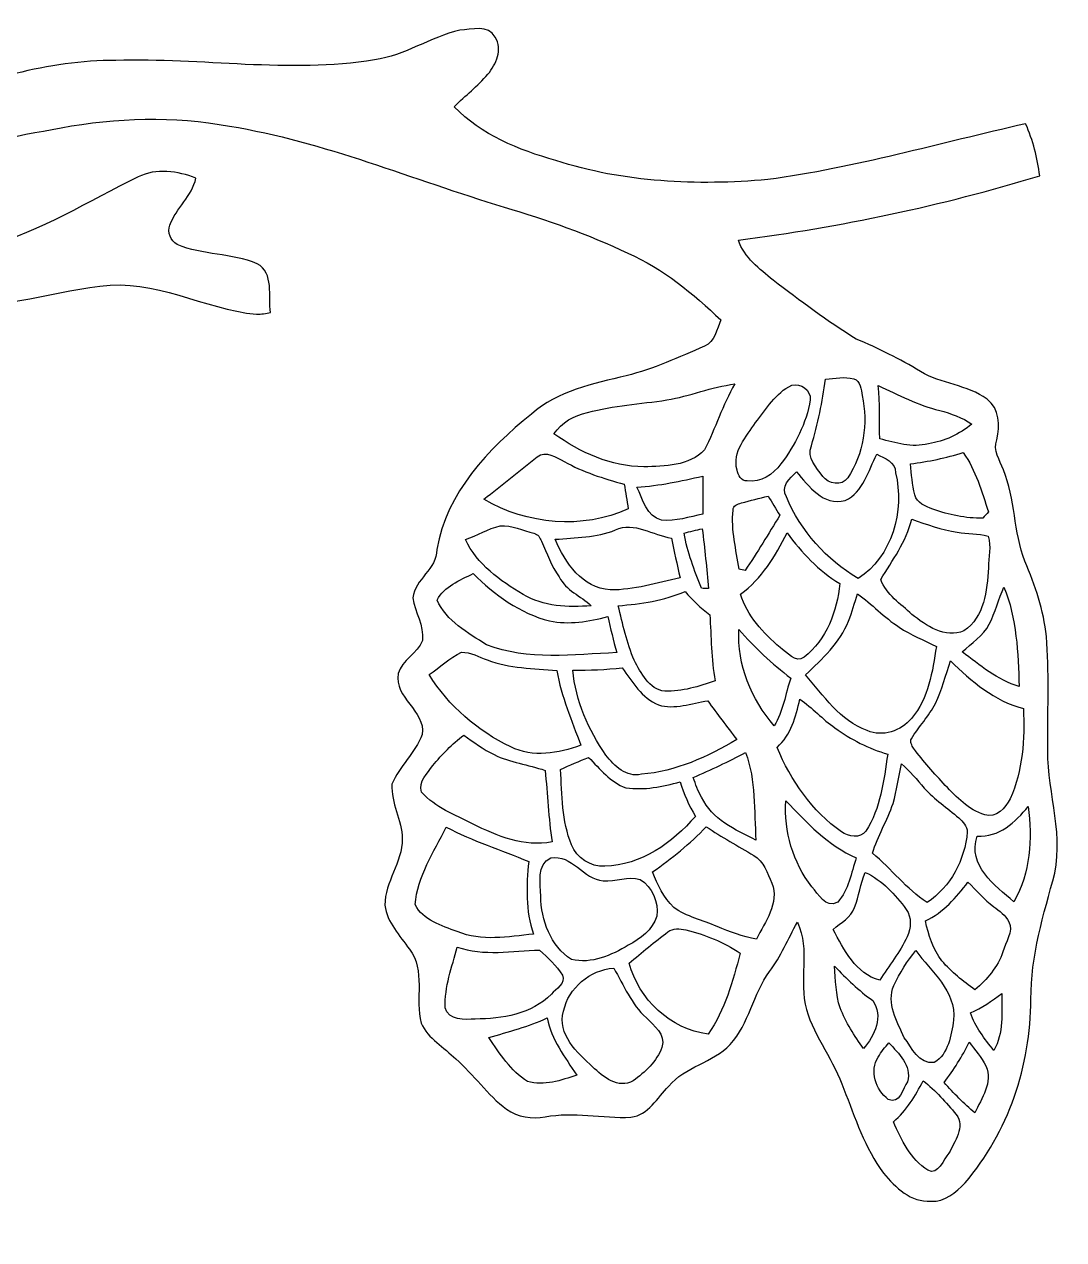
# Model space of a CAD drawing. Header units: centimetres. Extents: x -15.8 to 16.2, y -9.7 to 9.
# Drawn here: x 0.2 to 16.17, y -9.67 to 9.01 of the extents above; entities that cross this region are included whole.
import ezdxf

# ---------------------------------------------------------------- set-up
doc = ezdxf.new("R2010")
doc.units = ezdxf.units.CM
doc.header["$MEASUREMENT"] = 0
doc.layers.add('Layer 1', color=7, linetype='Continuous')

msp = doc.modelspace()

# ---------------------------------------------------------------- linework, layer by layer
at = {"layer": 'Layer 1', "color": 251}
for points, knots in [([(6.89151, 8.9154), (7.06543, 8.92669), (7.33707, 9.00606), (7.43409, 8.80674), (7.43409, 8.80674), (7.55579, 8.61942), (7.44749, 8.39364), (7.32155, 8.23807), (7.32155, 8.23807), (7.16597, 8.05603), (6.97371, 7.90998), (6.80614, 7.73994), (6.80614, 7.73994), (7.21924, 7.30321), (7.79815, 7.07531), (8.36471, 6.91374), (8.36471, 6.91374), (9.41176, 6.57296), (10.53394, 6.52533), (11.62438, 6.61952), (11.62438, 6.61952), (12.96529, 6.8005), (14.26598, 7.18326), (15.58466, 7.47642), (15.58466, 7.47642), (15.69896, 7.22277), (15.76246, 6.95254), (15.80197, 6.67808), (15.80197, 6.67808), (14.28997, 6.21841), (12.7381, 5.89104), (11.17071, 5.68995), (11.17071, 5.68995), (11.2589, 5.42114), (11.49809, 5.24827), (11.70446, 5.07294), (11.70446, 5.07294), (12.12003, 4.75756), (12.53807, 4.44288), (12.98293, 4.16913), (12.98293, 4.16913), (13.32159, 4.02449), (13.65462, 3.86609), (13.96753, 3.67101), (13.96753, 3.67101), (14.28609, 3.47874), (14.69037, 3.46886), (14.99129, 3.24485), (14.99129, 3.24485), (15.18356, 3.10444), (15.19484, 2.83633), (15.14228, 2.62326), (15.14228, 2.62326), (15.07843, 2.45674), (15.1892, 2.30823), (15.24247, 2.15935), (15.24247, 2.15935), (15.42697, 1.71027), (15.39628, 1.20756), (15.57337, 0.75636), (15.57337, 0.75636), (15.72683, 0.38523), (15.86512, 0.00247), (15.90252, -0.4004), (15.90252, -0.4004), (15.94873, -0.94192), (15.92051, -1.4859), (15.92721, -2.02883), (15.92721, -2.02883), (15.89123, -2.70263), (16.16886, -3.36162), (16.03269, -4.03578), (16.03269, -4.03578), (15.86265, -4.67219), (15.66051, -5.31001), (15.66545, -5.97676), (15.66545, -5.97676), (15.66263, -6.99488), (15.31937, -8.02111), (14.65368, -8.79757), (14.65368, -8.79757), (14.51504, -8.94186), (14.34324, -9.09355), (14.1291, -9.08015), (14.1291, -9.08015), (13.82077, -9.09638), (13.58053, -8.8706), (13.40273, -8.64729), (13.40273, -8.64729), (13.11099, -8.26311), (12.96776, -7.79639), (12.78996, -7.35471), (12.78996, -7.35471), (12.64744, -6.92467), (12.34158, -6.56872), (12.21599, -6.13163), (12.21599, -6.13163), (12.09287, -5.69313), (12.27949, -5.21335), (12.07699, -4.79354), (12.07699, -4.79354), (11.93341, -5.04543), (11.82758, -5.31848), (11.64907, -5.5499), (11.64907, -5.5499), (11.3979, -5.89668), (11.33616, -6.34824), (11.04547, -6.67103), (11.04547, -6.67103), (10.77666, -6.95254), (10.35156, -7.00828), (10.10073, -7.31202), (10.10073, -7.31202), (9.9254, -7.48912), (9.78923, -7.75335), (9.51936, -7.78863), (9.51936, -7.78863), (9.07979, -7.80768), (8.63776, -7.70114), (8.20032, -7.78157), (8.20032, -7.78157), (7.99782, -7.81932), (7.77981, -7.78581), (7.60942, -7.66621), (7.60942, -7.66621), (7.31414, -7.44679), (7.10565, -7.13423), (6.83084, -6.89292), (6.83084, -6.89292), (6.64774, -6.71477), (6.40609, -6.58283), (6.29532, -6.34153), (6.29532, -6.34153), (6.20219, -5.97253), (6.36517, -5.5312), (6.11752, -5.20735), (6.11752, -5.20735), (5.97182, -4.99498), (5.7725, -4.8006), (5.73864, -4.53108), (5.73864, -4.53108), (5.73899, -4.16913), (6.01027, -3.87385), (6.00534, -3.5119), (6.00534, -3.5119), (6.00534, -3.22121), (5.82789, -2.96051), (5.8487, -2.67018), (5.8487, -2.67018), (5.96159, -2.39289), (6.20783, -2.18934), (6.31366, -1.90712), (6.31366, -1.90712), (6.36729, -1.53882), (5.87269, -1.34585), (5.94501, -0.9712), (5.94501, -0.9712), (6.00498, -0.76129), (6.23958, -0.66322), (6.31543, -0.46038), (6.31543, -0.46038), (6.34259, -0.23001), (6.20183, -0.02928), (6.16973, 0.19121), (6.16973, 0.19121), (6.20042, 0.48436), (6.53909, 0.63147), (6.53768, 0.93698), (6.53768, 0.93698), (6.68831, 1.8101), (7.32649, 2.47932), (7.99006, 3.0166), (7.99006, 3.0166), (8.39435, 3.37326), (8.94186, 3.48051), (9.44915, 3.60645), (9.44915, 3.60645), (9.86684, 3.7084), (10.25878, 3.88867), (10.65107, 4.06047), (10.65107, 4.06047), (10.81511, 4.12468), (10.83522, 4.32223), (10.90224, 4.46264), (10.90224, 4.46264), (10.47432, 4.86516), (10.01748, 5.25357), (9.47244, 5.48675), (9.47244, 5.48675), (8.86213, 5.78344), (8.21796, 6.0004), (7.56991, 6.19795), (7.56991, 6.19795), (6.16656, 6.61952), (4.80589, 7.20478), (3.35245, 7.44149), (3.35245, 7.44149), (2.49731, 7.59848), (1.61643, 7.57555), (0.76376, 7.41504), (0.76376, 7.41504), (0.05256, 7.28521), (-0.70097, 7.17197), (-1.29716, 6.72994), (-1.29716, 6.72994), (-1.66405, 6.46712), (-1.67605, 5.80214), (-1.27459, 5.57036), (-1.27459, 5.57036), (-0.98601, 5.44654), (-0.65934, 5.50192), (-0.36795, 5.58624), (-0.36795, 5.58624), (0.45191, 5.83036), (1.18463, 6.28509), (1.94698, 6.66115), (1.94698, 6.66115), (2.22885, 6.79873), (2.55376, 6.75005), (2.83739, 6.64351), (2.83739, 6.64351), (2.77671, 6.36411), (2.534, 6.18243), (2.43699, 5.92173), (2.43699, 5.92173), (2.3876, 5.81025), (2.45216, 5.68184), (2.54952, 5.62046), (2.54952, 5.62046), (2.94076, 5.45606), (3.38667, 5.49099), (3.77754, 5.32765), (3.77754, 5.32765), (4.0453, 5.18336), (3.93982, 4.82247), (3.98427, 4.57764), (3.98427, 4.57764), (3.91301, 4.56459), (3.84104, 4.54801), (3.76837, 4.55048), (3.76837, 4.55048), (2.95099, 4.6288), (2.20133, 5.10364), (1.35961, 4.98299), (1.35961, 4.98299), (0.53481, 4.88421), (-0.26952, 4.59105), (-1.11196, 4.67854), (-1.11196, 4.67854), (-2.53612, 4.80095), (-3.95217, 5.00309), (-5.37845, 5.10575), (-5.37845, 5.10575), (-6.32883, 5.17948), (-7.26228, 5.47617), (-8.2229, 5.36187), (-8.2229, 5.36187), (-8.43809, 5.32765), (-8.65964, 5.16184), (-8.65611, 4.92619), (-8.65611, 4.92619), (-8.58555, 4.57729), (-8.26805, 4.36633), (-8.00171, 4.16878), (-8.00171, 4.16878), (-7.6327, 3.91231), (-7.28451, 3.56341), (-7.18009, 3.1115), (-7.18009, 3.1115), (-6.49817, 2.88749), (-5.82013, 2.60844), (-5.25745, 2.1523), (-5.25745, 2.1523), (-4.93571, 1.88701), (-4.62351, 1.60196), (-4.38785, 1.25518), (-4.38785, 1.25518), (-3.77508, 0.42651), (-3.56623, -0.6283), (-3.55247, -1.64042), (-3.55247, -1.64042), (-3.56941, -2.8575), (-3.8414, -4.06541), (-4.29966, -5.19077), (-4.29966, -5.19077), (-4.61328, -6.02968), (-5.03802, -6.82272), (-5.50863, -7.58296), (-5.50863, -7.58296), (-6.03462, -8.35872), (-6.67597, -9.13518), (-7.59001, -9.45303), (-7.59001, -9.45303), (-8.14246, -9.67034), (-8.80039, -9.56204), (-9.26077, -9.19057), (-9.26077, -9.19057), (-9.55781, -8.98207), (-9.77653, -8.68362), (-9.96421, -8.37777), (-9.96421, -8.37777), (-10.58474, -7.37094), (-11.14249, -6.3246), (-11.63249, -5.24827), (-11.63249, -5.24827), (-12.17648, -3.93347), (-12.66049, -2.56434), (-12.73387, -1.13065), (-12.73387, -1.13065), (-12.79948, -0.36195), (-12.69471, 0.43709), (-12.35075, 1.13348), (-12.35075, 1.13348), (-12.00573, 1.73214), (-11.49385, 2.23308), (-10.88037, 2.55341), (-10.88037, 2.55341), (-10.28629, 2.89525), (-9.61214, 3.04412), (-8.95456, 3.20534), (-8.95456, 3.20534), (-8.91469, 3.2639), (-8.83532, 3.38067), (-8.79581, 3.43923), (-8.79581, 3.43923), (-9.47314, 3.92889), (-10.11731, 4.50991), (-10.92764, 4.77132), (-10.92764, 4.77132), (-11.29418, 4.91349), (-11.69353, 4.93042), (-12.08158, 4.91913), (-12.08158, 4.91913), (-12.61322, 4.86728), (-13.10181, 4.61504), (-13.55443, 4.34728), (-13.55443, 4.34728), (-14.00104, 4.06047), (-14.45331, 3.78143), (-14.92215, 3.53236), (-14.92215, 3.53236), (-15.1324, 3.4417), (-15.34689, 3.34116), (-15.5769, 3.31505), (-15.5769, 3.31505), (-15.74306, 3.31258), (-15.76917, 3.52919), (-15.74906, 3.6509), (-15.74906, 3.6509), (-15.69685, 4.09399), (-15.52469, 4.51767), (-15.30985, 4.90573), (-15.30985, 4.90573), (-14.87629, 5.36646), (-14.26951, 5.59788), (-13.69519, 5.82895), (-13.69519, 5.82895), (-13.00339, 6.07624), (-12.29854, 6.29708), (-11.57393, 6.42338), (-11.57393, 6.42338), (-9.9635, 6.71654), (-8.32026, 6.86153), (-6.68373, 6.76381), (-6.68373, 6.76381), (-5.94924, 6.71442), (-5.21229, 6.6996), (-4.4771, 6.7377), (-4.4771, 6.7377), (-3.38561, 6.80473), (-2.38972, 7.30109), (-1.39665, 7.71525), (-1.39665, 7.71525), (-0.45685, 8.15022), (0.56127, 8.45538), (1.60479, 8.45009), (1.60479, 8.45009), (2.92947, 8.49348), (4.26297, 8.24583), (5.58094, 8.45891), (5.58094, 8.45891), (6.04485, 8.52734), (6.43996, 8.80851), (6.89151, 8.9154), (6.89151, 8.9154), (6.89151, 8.9154), (6.89151, 8.9154), (6.89151, 8.9154)], [0, 0, 0, 0, 0.01020408, 0.01020408, 0.01020408, 0.01020408, 0.02040816, 0.02040816, 0.02040816, 0.02040816, 0.03061224, 0.03061224, 0.03061224, 0.03061224, 0.04081633, 0.04081633, 0.04081633, 0.04081633, 0.05102041, 0.05102041, 0.05102041, 0.05102041, 0.06122449, 0.06122449, 0.06122449, 0.06122449, 0.07142857, 0.07142857, 0.07142857, 0.07142857, 0.08163265, 0.08163265, 0.08163265, 0.08163265, 0.09183673, 0.09183673, 0.09183673, 0.09183673, 0.10204082, 0.10204082, 0.10204082, 0.10204082, 0.1122449, 0.1122449, 0.1122449, 0.1122449, 0.12244898, 0.12244898, 0.12244898, 0.12244898, 0.13265306, 0.13265306, 0.13265306, 0.13265306, 0.14285714, 0.14285714, 0.14285714, 0.14285714, 0.15306122, 0.15306122, 0.15306122, 0.15306122, 0.16326531, 0.16326531, 0.16326531, 0.16326531, 0.17346939, 0.17346939, 0.17346939, 0.17346939, 0.18367347, 0.18367347, 0.18367347, 0.18367347, 0.19387755, 0.19387755, 0.19387755, 0.19387755, 0.20408163, 0.20408163, 0.20408163, 0.20408163, 0.21428571, 0.21428571, 0.21428571, 0.21428571, 0.2244898, 0.2244898, 0.2244898, 0.2244898, 0.23469388, 0.23469388, 0.23469388, 0.23469388, 0.24489796, 0.24489796, 0.24489796, 0.24489796, 0.25510204, 0.25510204, 0.25510204, 0.25510204, 0.26530612, 0.26530612, 0.26530612, 0.26530612, 0.2755102, 0.2755102, 0.2755102, 0.2755102, 0.28571429, 0.28571429, 0.28571429, 0.28571429, 0.29591837, 0.29591837, 0.29591837, 0.29591837, 0.30612245, 0.30612245, 0.30612245, 0.30612245, 0.31632653, 0.31632653, 0.31632653, 0.31632653, 0.32653061, 0.32653061, 0.32653061, 0.32653061, 0.33673469, 0.33673469, 0.33673469, 0.33673469, 0.34693878, 0.34693878, 0.34693878, 0.34693878, 0.35714286, 0.35714286, 0.35714286, 0.35714286, 0.36734694, 0.36734694, 0.36734694, 0.36734694, 0.37755102, 0.37755102, 0.37755102, 0.37755102, 0.3877551, 0.3877551, 0.3877551, 0.3877551, 0.39795918, 0.39795918, 0.39795918, 0.39795918, 0.40816327, 0.40816327, 0.40816327, 0.40816327, 0.41836735, 0.41836735, 0.41836735, 0.41836735, 0.42857143, 0.42857143, 0.42857143, 0.42857143, 0.43877551, 0.43877551, 0.43877551, 0.43877551, 0.44897959, 0.44897959, 0.44897959, 0.44897959, 0.45918367, 0.45918367, 0.45918367, 0.45918367, 0.46938776, 0.46938776, 0.46938776, 0.46938776, 0.47959184, 0.47959184, 0.47959184, 0.47959184, 0.48979592, 0.48979592, 0.48979592, 0.48979592, 0.5, 0.5, 0.5, 0.5, 0.51020408, 0.51020408, 0.51020408, 0.51020408, 0.52040816, 0.52040816, 0.52040816, 0.52040816, 0.53061224, 0.53061224, 0.53061224, 0.53061224, 0.54081633, 0.54081633, 0.54081633, 0.54081633, 0.55102041, 0.55102041, 0.55102041, 0.55102041, 0.56122449, 0.56122449, 0.56122449, 0.56122449, 0.57142857, 0.57142857, 0.57142857, 0.57142857, 0.58163265, 0.58163265, 0.58163265, 0.58163265, 0.59183673, 0.59183673, 0.59183673, 0.59183673, 0.60204082, 0.60204082, 0.60204082, 0.60204082, 0.6122449, 0.6122449, 0.6122449, 0.6122449, 0.62244898, 0.62244898, 0.62244898, 0.62244898, 0.63265306, 0.63265306, 0.63265306, 0.63265306, 0.64285714, 0.64285714, 0.64285714, 0.64285714, 0.65306122, 0.65306122, 0.65306122, 0.65306122, 0.66326531, 0.66326531, 0.66326531, 0.66326531, 0.67346939, 0.67346939, 0.67346939, 0.67346939, 0.68367347, 0.68367347, 0.68367347, 0.68367347, 0.69387755, 0.69387755, 0.69387755, 0.69387755, 0.70408163, 0.70408163, 0.70408163, 0.70408163, 0.71428571, 0.71428571, 0.71428571, 0.71428571, 0.7244898, 0.7244898, 0.7244898, 0.7244898, 0.73469388, 0.73469388, 0.73469388, 0.73469388, 0.74489796, 0.74489796, 0.74489796, 0.74489796, 0.75510204, 0.75510204, 0.75510204, 0.75510204, 0.76530612, 0.76530612, 0.76530612, 0.76530612, 0.7755102, 0.7755102, 0.7755102, 0.7755102, 0.78571429, 0.78571429, 0.78571429, 0.78571429, 0.79591837, 0.79591837, 0.79591837, 0.79591837, 0.80612245, 0.80612245, 0.80612245, 0.80612245, 0.81632653, 0.81632653, 0.81632653, 0.81632653, 0.82653061, 0.82653061, 0.82653061, 0.82653061, 0.83673469, 0.83673469, 0.83673469, 0.83673469, 0.84693878, 0.84693878, 0.84693878, 0.84693878, 0.85714286, 0.85714286, 0.85714286, 0.85714286, 0.86734694, 0.86734694, 0.86734694, 0.86734694, 0.87755102, 0.87755102, 0.87755102, 0.87755102, 0.8877551, 0.8877551, 0.8877551, 0.8877551, 0.89795918, 0.89795918, 0.89795918, 0.89795918, 0.90816327, 0.90816327, 0.90816327, 0.90816327, 0.91836735, 0.91836735, 0.91836735, 0.91836735, 0.92857143, 0.92857143, 0.92857143, 0.92857143, 0.93877551, 0.93877551, 0.93877551, 0.93877551, 0.94897959, 0.94897959, 0.94897959, 0.94897959, 0.95918367, 0.95918367, 0.95918367, 0.95918367, 0.96938776, 0.96938776, 0.96938776, 0.96938776, 0.97959184, 0.97959184, 0.97959184, 0.97959184, 1, 1, 1, 1]), ([(12.50985, 3.55177), (12.46046, 3.2064), (12.3952, 2.86385), (12.29254, 2.53048), (12.29254, 2.53048), (12.21211, 2.3428), (12.37121, 2.19957), (12.46646, 2.05952), (12.46646, 2.05952), (12.55077, 1.94169), (12.76385, 1.90218), (12.85134, 2.03588), (12.85134, 2.03588), (13.09723, 2.40277), (13.16249, 2.87196), (13.075, 3.30094), (13.075, 3.30094), (13.05242, 3.38631), (13.05384, 3.5306), (12.94271, 3.55882), (12.94271, 3.55882), (12.8016, 3.59904), (12.65308, 3.55988), (12.50985, 3.55177), (12.50985, 3.55177), (12.50985, 3.55177), (12.50985, 3.55177), (12.50985, 3.55177)], [0, 0, 0, 0, 0.125, 0.125, 0.125, 0.125, 0.25, 0.25, 0.25, 0.25, 0.375, 0.375, 0.375, 0.375, 0.5, 0.5, 0.5, 0.5, 0.625, 0.625, 0.625, 0.625, 0.75, 0.75, 0.75, 0.75, 1, 1, 1, 1]), ([(10.07039, 3.23356), (9.66505, 3.16971), (9.25124, 3.15383), (8.85472, 3.03953), (8.85472, 3.03953), (8.64905, 2.99896), (8.45538, 2.88749), (8.33649, 2.71251), (8.33649, 2.71251), (8.74289, 2.42888), (9.2135, 2.20557), (9.71903, 2.20768), (9.71903, 2.20768), (10.03723, 2.21121), (10.41576, 2.21862), (10.65177, 2.46698), (10.65177, 2.46698), (10.81969, 2.79753), (10.92906, 3.15595), (11.11426, 3.47945), (11.11426, 3.47945), (10.75796, 3.43429), (10.42423, 3.29106), (10.07039, 3.23356), (10.07039, 3.23356), (10.07039, 3.23356), (10.07039, 3.23356), (10.07039, 3.23356)], [0, 0, 0, 0, 0.125, 0.125, 0.125, 0.125, 0.25, 0.25, 0.25, 0.25, 0.375, 0.375, 0.375, 0.375, 0.5, 0.5, 0.5, 0.5, 0.625, 0.625, 0.625, 0.625, 0.75, 0.75, 0.75, 0.75, 1, 1, 1, 1]), ([(11.99021, 3.45969), (11.74186, 3.34504), (11.60039, 3.08998), (11.43494, 2.88643), (11.43494, 2.88643), (11.29347, 2.67159), (11.07546, 2.43875), (11.14989, 2.15653), (11.14989, 2.15653), (11.16577, 2.08104), (11.21481, 1.98191), (11.30653, 1.99108), (11.30653, 1.99108), (11.51608, 1.95474), (11.7034, 2.09444), (11.82476, 2.25002), (11.82476, 2.25002), (12.04136, 2.54106), (12.21811, 2.87373), (12.27384, 3.23638), (12.27384, 3.23638), (12.28972, 3.38561), (12.12532, 3.49603), (11.99021, 3.45969), (11.99021, 3.45969), (11.99021, 3.45969), (11.99021, 3.45969), (11.99021, 3.45969)], [0, 0, 0, 0, 0.125, 0.125, 0.125, 0.125, 0.25, 0.25, 0.25, 0.25, 0.375, 0.375, 0.375, 0.375, 0.5, 0.5, 0.5, 0.5, 0.625, 0.625, 0.625, 0.625, 0.75, 0.75, 0.75, 0.75, 1, 1, 1, 1]), ([(13.32054, 3.45369), (13.35017, 3.181), (13.33182, 2.90724), (13.34206, 2.63384), (13.34206, 2.63384), (13.58688, 2.58233), (13.83841, 2.48955), (14.08959, 2.56187), (14.08959, 2.56187), (14.33795, 2.59468), (14.56514, 2.70792), (14.75846, 2.86314), (14.75846, 2.86314), (14.60994, 2.96651), (14.43426, 3.02119), (14.26351, 3.07375), (14.26351, 3.07375), (13.93084, 3.14995), (13.62922, 3.3147), (13.32054, 3.45369), (13.32054, 3.45369), (13.32054, 3.45369), (13.32054, 3.45369), (13.32054, 3.45369)], [0, 0, 0, 0, 0.14285714, 0.14285714, 0.14285714, 0.14285714, 0.28571429, 0.28571429, 0.28571429, 0.28571429, 0.42857143, 0.42857143, 0.42857143, 0.42857143, 0.57142857, 0.57142857, 0.57142857, 0.57142857, 0.71428571, 0.71428571, 0.71428571, 0.71428571, 1, 1, 1, 1]), ([(8.07861, 2.36185), (7.81085, 2.13748), (7.53463, 1.92299), (7.25946, 1.70744), (7.25946, 1.70744), (7.92409, 1.31833), (8.77288, 1.2386), (9.47984, 1.56175), (9.47984, 1.56175), (9.46009, 1.68734), (9.43716, 1.81363), (9.4174, 1.93851), (9.4174, 1.93851), (9.10061, 2.02812), (8.78205, 2.12337), (8.49559, 2.28918), (8.49559, 2.28918), (8.37106, 2.34703), (8.21267, 2.46627), (8.07861, 2.36185), (8.07861, 2.36185), (8.07861, 2.36185), (8.07861, 2.36185), (8.07861, 2.36185)], [0, 0, 0, 0, 0.14285714, 0.14285714, 0.14285714, 0.14285714, 0.28571429, 0.28571429, 0.28571429, 0.28571429, 0.42857143, 0.42857143, 0.42857143, 0.42857143, 0.57142857, 0.57142857, 0.57142857, 0.57142857, 0.71428571, 0.71428571, 0.71428571, 0.71428571, 1, 1, 1, 1]), ([(13.2969, 2.39995), (13.16778, 2.14701), (13.09194, 1.81398), (12.81148, 1.68804), (12.81148, 1.68804), (12.47211, 1.60267), (12.25127, 1.90817), (12.06218, 2.12937), (12.06218, 2.12937), (11.96411, 2.02565), (11.81206, 1.90853), (11.90907, 1.74272), (11.90907, 1.74272), (12.12744, 1.21885), (12.52573, 0.78176), (13.01009, 0.48966), (13.01009, 0.48966), (13.53432, 0.81986), (13.72447, 1.53705), (13.58653, 2.11526), (13.58653, 2.11526), (13.58477, 2.28635), (13.41684, 2.33468), (13.2969, 2.39995), (13.2969, 2.39995), (13.2969, 2.39995), (13.2969, 2.39995), (13.2969, 2.39995)], [0, 0, 0, 0, 0.125, 0.125, 0.125, 0.125, 0.25, 0.25, 0.25, 0.25, 0.375, 0.375, 0.375, 0.375, 0.5, 0.5, 0.5, 0.5, 0.625, 0.625, 0.625, 0.625, 0.75, 0.75, 0.75, 0.75, 1, 1, 1, 1]), ([(13.81372, 2.25002), (13.82748, 2.09127), (13.84371, 1.93216), (13.88039, 1.77624), (13.88039, 1.77624), (13.90897, 1.64641), (14.04761, 1.59738), (14.15874, 1.55751), (14.15874, 1.55751), (14.40497, 1.46403), (14.66391, 1.41429), (14.9285, 1.41711), (14.9285, 1.41711), (14.95566, 1.44921), (14.98353, 1.48131), (15.01175, 1.51271), (15.01175, 1.51271), (14.91262, 1.82704), (14.81772, 2.15053), (14.62617, 2.42394), (14.62617, 2.42394), (14.36088, 2.34209), (14.08818, 2.28882), (13.81372, 2.25002), (13.81372, 2.25002), (13.81372, 2.25002), (13.81372, 2.25002), (13.81372, 2.25002)], [0, 0, 0, 0, 0.125, 0.125, 0.125, 0.125, 0.25, 0.25, 0.25, 0.25, 0.375, 0.375, 0.375, 0.375, 0.5, 0.5, 0.5, 0.5, 0.625, 0.625, 0.625, 0.625, 0.75, 0.75, 0.75, 0.75, 1, 1, 1, 1]), ([(9.61284, 1.89371), (9.70174, 1.70921), (9.75924, 1.43827), (9.99031, 1.38536), (9.99031, 1.38536), (10.20727, 1.36419), (10.41612, 1.43722), (10.62602, 1.48096), (10.62602, 1.48096), (10.62637, 1.67534), (10.62531, 1.86972), (10.62214, 2.0634), (10.62214, 2.0634), (10.28982, 1.98543), (9.95468, 1.91594), (9.61284, 1.89371), (9.61284, 1.89371), (9.61284, 1.89371), (9.61284, 1.89371), (9.61284, 1.89371)], [0, 0, 0, 0, 0.16666667, 0.16666667, 0.16666667, 0.16666667, 0.33333333, 0.33333333, 0.33333333, 0.33333333, 0.5, 0.5, 0.5, 0.5, 0.66666667, 0.66666667, 0.66666667, 0.66666667, 1, 1, 1, 1]), ([(11.21692, 1.65029), (11.16189, 1.6323), (11.08322, 1.61325), (11.08851, 1.53987), (11.08851, 1.53987), (11.05888, 1.23543), (11.13472, 0.93451), (11.18306, 0.63571), (11.18306, 0.63571), (11.20563, 0.62971), (11.25044, 0.61736), (11.27301, 0.61136), (11.27301, 0.61136), (11.45999, 0.88935), (11.6332, 1.17616), (11.80712, 1.46262), (11.80712, 1.46262), (11.74715, 1.56104), (11.68717, 1.65911), (11.6272, 1.75719), (11.6272, 1.75719), (11.48997, 1.72297), (11.35239, 1.68875), (11.21692, 1.65029), (11.21692, 1.65029), (11.21692, 1.65029), (11.21692, 1.65029), (11.21692, 1.65029)], [0, 0, 0, 0, 0.125, 0.125, 0.125, 0.125, 0.25, 0.25, 0.25, 0.25, 0.375, 0.375, 0.375, 0.375, 0.5, 0.5, 0.5, 0.5, 0.625, 0.625, 0.625, 0.625, 0.75, 0.75, 0.75, 0.75, 1, 1, 1, 1]), ([(7.51064, 1.29999), (7.32508, 1.25236), (7.15821, 1.15253), (6.9783, 1.08832), (6.9783, 1.08832), (7.15222, 0.70767), (7.51487, 0.45332), (7.86271, 0.24412), (7.86271, 0.24412), (8.17633, 0.0568), (8.55345, 0.0441), (8.90905, 0.07056), (8.90905, 0.07056), (8.7503, 0.22578), (8.52135, 0.3048), (8.41798, 0.51435), (8.41798, 0.51435), (8.29239, 0.67839), (8.23454, 0.87806), (8.14776, 1.06257), (8.14776, 1.06257), (8.12236, 1.11372), (8.09202, 1.17299), (8.03028, 1.18428), (8.03028, 1.18428), (7.85954, 1.2259), (7.6902, 1.31586), (7.51064, 1.29999), (7.51064, 1.29999), (7.51064, 1.29999), (7.51064, 1.29999), (7.51064, 1.29999)], [0, 0, 0, 0, 0.11111111, 0.11111111, 0.11111111, 0.11111111, 0.22222222, 0.22222222, 0.22222222, 0.22222222, 0.33333333, 0.33333333, 0.33333333, 0.33333333, 0.44444444, 0.44444444, 0.44444444, 0.44444444, 0.55555556, 0.55555556, 0.55555556, 0.55555556, 0.66666667, 0.66666667, 0.66666667, 0.66666667, 0.77777778, 0.77777778, 0.77777778, 0.77777778, 1, 1, 1, 1]), ([(9.28158, 1.23613), (8.98984, 1.11407), (8.66669, 1.12113), (8.35801, 1.09185), (8.35801, 1.09185), (8.50618, 0.73272), (8.77676, 0.34325), (9.20044, 0.31397), (9.20044, 0.31397), (9.56698, 0.31186), (9.92046, 0.42369), (10.27536, 0.49989), (10.27536, 0.49989), (10.2295, 0.70344), (10.18222, 0.90629), (10.14271, 1.11125), (10.14271, 1.11125), (9.85732, 1.15076), (9.57051, 1.37195), (9.28158, 1.23613), (9.28158, 1.23613), (9.28158, 1.23613), (9.28158, 1.23613), (9.28158, 1.23613)], [0, 0, 0, 0, 0.14285714, 0.14285714, 0.14285714, 0.14285714, 0.28571429, 0.28571429, 0.28571429, 0.28571429, 0.42857143, 0.42857143, 0.42857143, 0.42857143, 0.57142857, 0.57142857, 0.57142857, 0.57142857, 0.71428571, 0.71428571, 0.71428571, 0.71428571, 1, 1, 1, 1]), ([(13.83347, 1.39982), (13.75128, 1.05198), (13.53644, 0.77082), (13.35722, 0.47272), (13.35722, 0.47272), (13.44436, 0.24412), (13.66591, 0.09878), (13.83771, -0.06174), (13.83771, -0.06174), (14.05184, -0.23283), (14.34924, -0.43956), (14.6364, -0.31468), (14.6364, -0.31468), (14.95213, -0.10054), (14.98953, 0.30692), (15.01493, 0.65264), (15.01493, 0.65264), (15.01034, 0.81351), (15.06291, 0.98249), (15.00752, 1.13912), (15.00752, 1.13912), (14.85441, 1.18569), (14.68931, 1.17263), (14.53339, 1.20368), (14.53339, 1.20368), (14.29067, 1.23261), (14.06384, 1.32468), (13.83347, 1.39982), (13.83347, 1.39982), (13.83347, 1.39982), (13.83347, 1.39982), (13.83347, 1.39982)], [0, 0, 0, 0, 0.11111111, 0.11111111, 0.11111111, 0.11111111, 0.22222222, 0.22222222, 0.22222222, 0.22222222, 0.33333333, 0.33333333, 0.33333333, 0.33333333, 0.44444444, 0.44444444, 0.44444444, 0.44444444, 0.55555556, 0.55555556, 0.55555556, 0.55555556, 0.66666667, 0.66666667, 0.66666667, 0.66666667, 0.77777778, 0.77777778, 0.77777778, 0.77777778, 1, 1, 1, 1]), ([(10.33745, 1.18639), (10.38437, 0.89218), (10.49655, 0.61524), (10.6045, 0.33937), (10.6045, 0.33937), (10.63131, 0.33796), (10.68529, 0.33584), (10.7121, 0.33443), (10.7121, 0.33443), (10.68634, 0.6417), (10.65248, 0.94756), (10.61579, 1.25342), (10.61579, 1.25342), (10.52195, 1.23472), (10.42952, 1.21144), (10.33745, 1.18639), (10.33745, 1.18639), (10.33745, 1.18639), (10.33745, 1.18639), (10.33745, 1.18639)], [0, 0, 0, 0, 0.16666667, 0.16666667, 0.16666667, 0.16666667, 0.33333333, 0.33333333, 0.33333333, 0.33333333, 0.5, 0.5, 0.5, 0.5, 0.66666667, 0.66666667, 0.66666667, 0.66666667, 1, 1, 1, 1]), ([(11.20493, 0.25047), (11.29982, -0.08608), (11.557, -0.34466), (11.81029, -0.57185), (11.81029, -0.57185), (11.91613, -0.63359), (12.04666, -0.82621), (12.18389, -0.72037), (12.18389, -0.72037), (12.51797, -0.44521), (12.69506, -0.01235), (12.72716, 0.4131), (12.72716, 0.4131), (12.40296, 0.60748), (12.14579, 0.89288), (11.91789, 1.19027), (11.91789, 1.19027), (11.74362, 0.83503), (11.5316, 0.48542), (11.20493, 0.25047), (11.20493, 0.25047), (11.20493, 0.25047), (11.20493, 0.25047), (11.20493, 0.25047)], [0, 0, 0, 0, 0.14285714, 0.14285714, 0.14285714, 0.14285714, 0.28571429, 0.28571429, 0.28571429, 0.28571429, 0.42857143, 0.42857143, 0.42857143, 0.42857143, 0.57142857, 0.57142857, 0.57142857, 0.57142857, 0.71428571, 0.71428571, 0.71428571, 0.71428571, 1, 1, 1, 1]), ([(6.54262, 0.15699), (6.68196, -0.16193), (7.01851, -0.34854), (7.30003, -0.5274), (7.30003, -0.5274), (7.93644, -0.77788), (8.63529, -0.67592), (9.30169, -0.64911), (9.30169, -0.64911), (9.2516, -0.46496), (9.20432, -0.27975), (9.16376, -0.09313), (9.16376, -0.09313), (8.87483, -0.17568), (8.56862, -0.22084), (8.27052, -0.16263), (8.27052, -0.16263), (7.81473, -0.04833), (7.42386, 0.23777), (7.09577, 0.5655), (7.09577, 0.5655), (6.89539, 0.46355), (6.64492, 0.36936), (6.54262, 0.15699), (6.54262, 0.15699), (6.54262, 0.15699), (6.54262, 0.15699), (6.54262, 0.15699)], [0, 0, 0, 0, 0.125, 0.125, 0.125, 0.125, 0.25, 0.25, 0.25, 0.25, 0.375, 0.375, 0.375, 0.375, 0.5, 0.5, 0.5, 0.5, 0.625, 0.625, 0.625, 0.625, 0.75, 0.75, 0.75, 0.75, 1, 1, 1, 1]), ([(9.32356, 0.07197), (9.39412, -0.21096), (9.45444, -0.49812), (9.57121, -0.76694), (9.57121, -0.76694), (9.67493, -0.96167), (9.79664, -1.21003), (10.04111, -1.24389), (10.04111, -1.24389), (10.30746, -1.24919), (10.56569, -1.1684), (10.81511, -1.08197), (10.81511, -1.08197), (10.74632, -0.74824), (10.75866, -0.40499), (10.73009, -0.06738), (10.73009, -0.06738), (10.59215, 0.03881), (10.46304, 0.15416), (10.35473, 0.29034), (10.35473, 0.29034), (10.02841, 0.1524), (9.67458, 0.09772), (9.32356, 0.07197), (9.32356, 0.07197), (9.32356, 0.07197), (9.32356, 0.07197), (9.32356, 0.07197)], [0, 0, 0, 0, 0.125, 0.125, 0.125, 0.125, 0.25, 0.25, 0.25, 0.25, 0.375, 0.375, 0.375, 0.375, 0.5, 0.5, 0.5, 0.5, 0.625, 0.625, 0.625, 0.625, 0.75, 0.75, 0.75, 0.75, 1, 1, 1, 1]), ([(12.99916, 0.25647), (12.95647, 0.11606), (12.91907, -0.02716), (12.86334, -0.16334), (12.86334, -0.16334), (12.72822, -0.49777), (12.46117, -0.74895), (12.20223, -0.98884), (12.20223, -0.98884), (12.47775, -1.31092), (12.73387, -1.69369), (13.14944, -1.8475), (13.14944, -1.8475), (13.38686, -1.9498), (13.67084, -1.8542), (13.83101, -1.65911), (13.83101, -1.65911), (14.09347, -1.35326), (14.1538, -0.93768), (14.21236, -0.55245), (14.21236, -0.55245), (14.02009, -0.45826), (13.81936, -0.37924), (13.64227, -0.25788), (13.64227, -0.25788), (13.40908, -0.11007), (13.22352, 0.09772), (12.99916, 0.25647), (12.99916, 0.25647), (12.99916, 0.25647), (12.99916, 0.25647), (12.99916, 0.25647)], [0, 0, 0, 0, 0.11111111, 0.11111111, 0.11111111, 0.11111111, 0.22222222, 0.22222222, 0.22222222, 0.22222222, 0.33333333, 0.33333333, 0.33333333, 0.33333333, 0.44444444, 0.44444444, 0.44444444, 0.44444444, 0.55555556, 0.55555556, 0.55555556, 0.55555556, 0.66666667, 0.66666667, 0.66666667, 0.66666667, 0.77777778, 0.77777778, 0.77777778, 0.77777778, 1, 1, 1, 1]), ([(15.02551, -0.21273), (14.93026, -0.39229), (14.75317, -0.50341), (14.60747, -0.63782), (14.60747, -0.63782), (14.88052, -0.84138), (15.15181, -1.07033), (15.48412, -1.17016), (15.48412, -1.17016), (15.46825, -0.65617), (15.44849, -0.12347), (15.25164, 0.35913), (15.25164, 0.35913), (15.1698, 0.1711), (15.11441, -0.02787), (15.02551, -0.21273), (15.02551, -0.21273), (15.02551, -0.21273), (15.02551, -0.21273), (15.02551, -0.21273)], [0, 0, 0, 0, 0.16666667, 0.16666667, 0.16666667, 0.16666667, 0.33333333, 0.33333333, 0.33333333, 0.33333333, 0.5, 0.5, 0.5, 0.5, 0.66666667, 0.66666667, 0.66666667, 0.66666667, 1, 1, 1, 1]), ([(11.18023, -0.2921), (11.14672, -0.83749), (11.37073, -1.36666), (11.72139, -1.77588), (11.72139, -1.77588), (11.86039, -1.55222), (11.89108, -1.28658), (11.9761, -1.0414), (11.9761, -1.0414), (11.68647, -0.81739), (11.4173, -0.57115), (11.18023, -0.2921), (11.18023, -0.2921), (11.18023, -0.2921), (11.18023, -0.2921), (11.18023, -0.2921)], [0, 0, 0, 0, 0.2, 0.2, 0.2, 0.2, 0.4, 0.4, 0.4, 0.4, 0.6, 0.6, 0.6, 0.6, 1, 1, 1, 1]), ([(6.91621, -0.64417), (6.73135, -0.72637), (6.5846, -0.87313), (6.41985, -0.98707), (6.41985, -0.98707), (6.71759, -1.46861), (7.16421, -1.85385), (7.67397, -2.09762), (7.67397, -2.09762), (8.01299, -2.26554), (8.4074, -2.19851), (8.74889, -2.07186), (8.74889, -2.07186), (8.61236, -1.69404), (8.45291, -1.32327), (8.38129, -0.92569), (8.38129, -0.92569), (8.02287, -0.889), (7.65351, -0.89253), (7.31308, -0.762), (7.31308, -0.762), (7.18256, -0.71614), (7.06014, -0.635), (6.91621, -0.64417), (6.91621, -0.64417), (6.91621, -0.64417), (6.91621, -0.64417), (6.91621, -0.64417)], [0, 0, 0, 0, 0.125, 0.125, 0.125, 0.125, 0.25, 0.25, 0.25, 0.25, 0.375, 0.375, 0.375, 0.375, 0.5, 0.5, 0.5, 0.5, 0.625, 0.625, 0.625, 0.625, 0.75, 0.75, 0.75, 0.75, 1, 1, 1, 1]), ([(8.62577, -0.91828), (8.67022, -1.39206), (8.86707, -1.83762), (9.13518, -2.22603), (9.13518, -2.22603), (9.26536, -2.38936), (9.44951, -2.5721), (9.68163, -2.51778), (9.68163, -2.51778), (10.20692, -2.47721), (10.69869, -2.25107), (11.14566, -1.98402), (11.14566, -1.98402), (10.99644, -1.78647), (10.84474, -1.59068), (10.69975, -1.39065), (10.69975, -1.39065), (10.45069, -1.42099), (10.19351, -1.53141), (9.94234, -1.45309), (9.94234, -1.45309), (9.68904, -1.34832), (9.53735, -1.0982), (9.38777, -0.88265), (9.38777, -0.88265), (9.13412, -0.90734), (8.88047, -0.92287), (8.62577, -0.91828), (8.62577, -0.91828), (8.62577, -0.91828), (8.62577, -0.91828), (8.62577, -0.91828)], [0, 0, 0, 0, 0.11111111, 0.11111111, 0.11111111, 0.11111111, 0.22222222, 0.22222222, 0.22222222, 0.22222222, 0.33333333, 0.33333333, 0.33333333, 0.33333333, 0.44444444, 0.44444444, 0.44444444, 0.44444444, 0.55555556, 0.55555556, 0.55555556, 0.55555556, 0.66666667, 0.66666667, 0.66666667, 0.66666667, 0.77777778, 0.77777778, 0.77777778, 0.77777778, 1, 1, 1, 1]), ([(14.19754, -1.43051), (14.09594, -1.6256), (13.94354, -1.78682), (13.82959, -1.97344), (13.82959, -1.97344), (13.79855, -2.02071), (13.83947, -2.0761), (13.86276, -2.11808), (13.86276, -2.11808), (14.01022, -2.32022), (14.1792, -2.50613), (14.34994, -2.68923), (14.34994, -2.68923), (14.52457, -2.8702), (14.70484, -3.06599), (14.95496, -3.13937), (14.95496, -3.13937), (15.13664, -3.19934), (15.27104, -3.03424), (15.34619, -2.8956), (15.34619, -2.8956), (15.53598, -2.45992), (15.57937, -1.97767), (15.54903, -1.50777), (15.54903, -1.50777), (15.10206, -1.39347), (14.7514, -1.09008), (14.43073, -0.77576), (14.43073, -0.77576), (14.35417, -0.99448), (14.29808, -1.22096), (14.19754, -1.43051), (14.19754, -1.43051), (14.19754, -1.43051), (14.19754, -1.43051), (14.19754, -1.43051)], [0, 0, 0, 0, 0.1, 0.1, 0.1, 0.1, 0.2, 0.2, 0.2, 0.2, 0.3, 0.3, 0.3, 0.3, 0.4, 0.4, 0.4, 0.4, 0.5, 0.5, 0.5, 0.5, 0.6, 0.6, 0.6, 0.6, 0.7, 0.7, 0.7, 0.7, 0.8, 0.8, 0.8, 0.8, 1, 1, 1, 1]), ([(12.11404, -1.36666), (12.05583, -1.63795), (11.97751, -1.911), (11.7662, -2.10573), (11.7662, -2.10573), (11.97645, -2.61373), (12.30101, -3.08434), (12.75433, -3.40431), (12.75433, -3.40431), (12.86157, -3.47874), (13.04008, -3.50908), (13.12933, -3.39408), (13.12933, -3.39408), (13.35758, -3.04341), (13.40414, -2.61585), (13.46517, -2.21156), (13.46517, -2.21156), (13.17519, -2.12266), (12.89967, -1.98614), (12.6552, -1.80622), (12.6552, -1.80622), (12.46293, -1.67428), (12.30877, -1.49507), (12.11404, -1.36666), (12.11404, -1.36666), (12.11404, -1.36666), (12.11404, -1.36666), (12.11404, -1.36666)], [0, 0, 0, 0, 0.125, 0.125, 0.125, 0.125, 0.25, 0.25, 0.25, 0.25, 0.375, 0.375, 0.375, 0.375, 0.5, 0.5, 0.5, 0.5, 0.625, 0.625, 0.625, 0.625, 0.75, 0.75, 0.75, 0.75, 1, 1, 1, 1]), ([(6.47524, -2.38337), (6.39621, -2.50754), (6.24911, -2.6229), (6.30449, -2.79188), (6.30449, -2.79188), (6.51016, -3.03177), (6.81567, -3.13937), (7.08836, -3.28083), (7.08836, -3.28083), (7.46548, -3.46992), (7.87647, -3.64137), (8.30792, -3.55706), (8.30792, -3.55706), (8.25288, -3.19264), (8.24371, -2.82328), (8.19997, -2.45851), (8.19997, -2.45851), (7.94209, -2.3689), (7.66269, -2.33962), (7.4168, -2.21615), (7.4168, -2.21615), (7.24958, -2.13642), (7.10247, -2.02283), (6.95113, -1.91841), (6.95113, -1.91841), (6.77263, -2.05176), (6.61882, -2.21368), (6.47524, -2.38337), (6.47524, -2.38337), (6.47524, -2.38337), (6.47524, -2.38337), (6.47524, -2.38337)], [0, 0, 0, 0, 0.11111111, 0.11111111, 0.11111111, 0.11111111, 0.22222222, 0.22222222, 0.22222222, 0.22222222, 0.33333333, 0.33333333, 0.33333333, 0.33333333, 0.44444444, 0.44444444, 0.44444444, 0.44444444, 0.55555556, 0.55555556, 0.55555556, 0.55555556, 0.66666667, 0.66666667, 0.66666667, 0.66666667, 0.77777778, 0.77777778, 0.77777778, 0.77777778, 1, 1, 1, 1]), ([(10.47785, -2.56752), (10.51384, -2.67123), (10.54876, -2.77671), (10.60556, -2.87161), (10.60556, -2.87161), (10.76537, -3.21098), (11.12167, -3.37432), (11.44058, -3.53131), (11.44058, -3.53131), (11.40919, -3.08151), (11.44376, -2.61303), (11.28113, -2.18475), (11.28113, -2.18475), (11.01901, -2.32339), (10.75055, -2.45075), (10.47785, -2.56752), (10.47785, -2.56752), (10.47785, -2.56752), (10.47785, -2.56752), (10.47785, -2.56752)], [0, 0, 0, 0, 0.16666667, 0.16666667, 0.16666667, 0.16666667, 0.33333333, 0.33333333, 0.33333333, 0.33333333, 0.5, 0.5, 0.5, 0.5, 0.66666667, 0.66666667, 0.66666667, 0.66666667, 1, 1, 1, 1]), ([(8.44021, -2.44616), (8.45855, -2.83245), (8.45785, -3.23744), (8.60707, -3.60186), (8.60707, -3.60186), (8.68821, -3.80259), (8.89952, -3.94441), (9.11754, -3.93136), (9.11754, -3.93136), (9.67705, -3.92042), (10.15506, -3.57082), (10.50996, -3.16583), (10.50996, -3.16583), (10.41118, -2.99826), (10.33039, -2.82011), (10.27606, -2.63313), (10.27606, -2.63313), (10.00584, -2.71251), (9.72538, -2.76437), (9.44245, -2.72732), (9.44245, -2.72732), (9.20468, -2.63984), (9.04311, -2.43523), (8.87024, -2.26095), (8.87024, -2.26095), (8.72419, -2.31669), (8.57956, -2.37561), (8.44021, -2.44616), (8.44021, -2.44616), (8.44021, -2.44616), (8.44021, -2.44616), (8.44021, -2.44616)], [0, 0, 0, 0, 0.11111111, 0.11111111, 0.11111111, 0.11111111, 0.22222222, 0.22222222, 0.22222222, 0.22222222, 0.33333333, 0.33333333, 0.33333333, 0.33333333, 0.44444444, 0.44444444, 0.44444444, 0.44444444, 0.55555556, 0.55555556, 0.55555556, 0.55555556, 0.66666667, 0.66666667, 0.66666667, 0.66666667, 0.77777778, 0.77777778, 0.77777778, 0.77777778, 1, 1, 1, 1]), ([(13.67543, -2.3562), (13.63063, -2.5594), (13.60699, -2.76754), (13.54737, -2.96721), (13.54737, -2.96721), (13.45988, -3.22968), (13.30995, -3.46675), (13.23058, -3.73204), (13.23058, -3.73204), (13.52303, -3.97087), (13.75092, -4.2799), (14.06878, -4.4891), (14.06878, -4.4891), (14.4332, -4.25203), (14.65121, -3.83011), (14.6872, -3.40325), (14.6872, -3.40325), (14.6879, -3.31294), (14.61735, -3.24556), (14.55632, -3.18911), (14.55632, -3.18911), (14.38099, -3.0353), (14.18237, -2.90583), (14.0275, -2.72979), (14.0275, -2.72979), (13.91532, -2.59997), (13.80419, -2.46944), (13.67543, -2.3562), (13.67543, -2.3562), (13.67543, -2.3562), (13.67543, -2.3562), (13.67543, -2.3562)], [0, 0, 0, 0, 0.11111111, 0.11111111, 0.11111111, 0.11111111, 0.22222222, 0.22222222, 0.22222222, 0.22222222, 0.33333333, 0.33333333, 0.33333333, 0.33333333, 0.44444444, 0.44444444, 0.44444444, 0.44444444, 0.55555556, 0.55555556, 0.55555556, 0.55555556, 0.66666667, 0.66666667, 0.66666667, 0.66666667, 0.77777778, 0.77777778, 0.77777778, 0.77777778, 1, 1, 1, 1]), ([(11.90131, -2.92523), (11.86674, -3.39584), (12.00891, -3.87562), (12.29995, -4.24744), (12.29995, -4.24744), (12.40402, -4.35292), (12.50315, -4.58999), (12.69682, -4.4831), (12.69682, -4.4831), (12.86369, -4.29436), (12.90496, -4.03331), (12.98257, -3.80153), (12.98257, -3.80153), (12.54548, -3.61386), (12.22022, -3.26496), (11.90131, -2.92523), (11.90131, -2.92523), (11.90131, -2.92523), (11.90131, -2.92523), (11.90131, -2.92523)], [0, 0, 0, 0, 0.16666667, 0.16666667, 0.16666667, 0.16666667, 0.33333333, 0.33333333, 0.33333333, 0.33333333, 0.5, 0.5, 0.5, 0.5, 0.66666667, 0.66666667, 0.66666667, 0.66666667, 1, 1, 1, 1]), ([(14.83995, -3.47204), (14.68649, -3.91619), (15.11194, -4.22945), (15.40404, -4.4771), (15.40404, -4.4771), (15.65839, -4.03225), (15.68662, -3.51049), (15.62382, -3.01202), (15.62382, -3.01202), (15.42909, -3.25755), (15.17791, -3.4865), (14.83995, -3.47204), (14.83995, -3.47204), (14.83995, -3.47204), (14.83995, -3.47204), (14.83995, -3.47204)], [0, 0, 0, 0, 0.2, 0.2, 0.2, 0.2, 0.4, 0.4, 0.4, 0.4, 0.6, 0.6, 0.6, 0.6, 1, 1, 1, 1]), ([(6.68091, -3.33022), (6.49182, -3.71016), (6.23817, -4.08799), (6.20466, -4.52191), (6.20466, -4.52191), (6.32495, -4.76179), (6.61635, -4.84787), (6.85024, -4.93571), (6.85024, -4.93571), (7.22383, -5.09129), (7.63446, -5.01509), (8.02252, -4.97487), (8.02252, -4.97487), (7.89622, -4.61504), (7.91281, -4.23192), (7.94949, -3.85798), (7.94949, -3.85798), (7.52475, -3.68618), (7.08836, -3.54154), (6.68091, -3.33022), (6.68091, -3.33022), (6.68091, -3.33022), (6.68091, -3.33022), (6.68091, -3.33022)], [0, 0, 0, 0, 0.14285714, 0.14285714, 0.14285714, 0.14285714, 0.28571429, 0.28571429, 0.28571429, 0.28571429, 0.42857143, 0.42857143, 0.42857143, 0.42857143, 0.57142857, 0.57142857, 0.57142857, 0.57142857, 0.71428571, 0.71428571, 0.71428571, 0.71428571, 1, 1, 1, 1]), ([(9.85167, -4.0192), (9.92681, -4.21816), (10.0263, -4.41254), (10.17693, -4.56565), (10.17693, -4.56565), (10.37766, -4.7057), (10.62073, -4.76285), (10.84368, -4.85704), (10.84368, -4.85704), (11.03983, -4.93748), (11.23703, -5.01862), (11.4487, -5.05037), (11.4487, -5.05037), (11.57958, -4.78966), (11.805, -4.49897), (11.68541, -4.19135), (11.68541, -4.19135), (11.61591, -4.03789), (11.56547, -3.85127), (11.40707, -3.7652), (11.40707, -3.7652), (11.16083, -3.62303), (10.91494, -3.47945), (10.67647, -3.32528), (10.67647, -3.32528), (10.42776, -3.58528), (10.14695, -3.81423), (9.85167, -4.0192), (9.85167, -4.0192), (9.85167, -4.0192), (9.85167, -4.0192), (9.85167, -4.0192)], [0, 0, 0, 0, 0.11111111, 0.11111111, 0.11111111, 0.11111111, 0.22222222, 0.22222222, 0.22222222, 0.22222222, 0.33333333, 0.33333333, 0.33333333, 0.33333333, 0.44444444, 0.44444444, 0.44444444, 0.44444444, 0.55555556, 0.55555556, 0.55555556, 0.55555556, 0.66666667, 0.66666667, 0.66666667, 0.66666667, 0.77777778, 0.77777778, 0.77777778, 0.77777778, 1, 1, 1, 1]), ([(8.2871, -3.80365), (8.06379, -3.90243), (8.13611, -4.20335), (8.13364, -4.39138), (8.13364, -4.39138), (8.14141, -4.7558), (8.28357, -5.16079), (8.6046, -5.36328), (8.6046, -5.36328), (8.91505, -5.43913), (9.21773, -5.29872), (9.47914, -5.14597), (9.47914, -5.14597), (9.66682, -5.04931), (9.85061, -4.90714), (9.91976, -4.699), (9.91976, -4.699), (9.94869, -4.48381), (9.84638, -4.2485), (9.66011, -4.13491), (9.66011, -4.13491), (9.47632, -4.07988), (9.28158, -4.16631), (9.09426, -4.15572), (9.09426, -4.15572), (8.78417, -4.13244), (8.61554, -3.74262), (8.2871, -3.80365), (8.2871, -3.80365), (8.2871, -3.80365), (8.2871, -3.80365), (8.2871, -3.80365)], [0, 0, 0, 0, 0.11111111, 0.11111111, 0.11111111, 0.11111111, 0.22222222, 0.22222222, 0.22222222, 0.22222222, 0.33333333, 0.33333333, 0.33333333, 0.33333333, 0.44444444, 0.44444444, 0.44444444, 0.44444444, 0.55555556, 0.55555556, 0.55555556, 0.55555556, 0.66666667, 0.66666667, 0.66666667, 0.66666667, 0.77777778, 0.77777778, 0.77777778, 0.77777778, 1, 1, 1, 1]), ([(13.11945, -4.02555), (13.04925, -4.20088), (13.02173, -4.38961), (12.95541, -4.56636), (12.95541, -4.56636), (12.90108, -4.72264), (12.74445, -4.79954), (12.62768, -4.90149), (12.62768, -4.90149), (12.78961, -5.213), (12.97517, -5.58412), (13.34241, -5.6836), (13.34241, -5.6836), (13.48705, -5.46347), (13.65109, -5.25357), (13.76433, -5.01438), (13.76433, -5.01438), (13.82607, -4.88527), (13.83594, -4.71487), (13.74951, -4.59528), (13.74951, -4.59528), (13.5823, -4.36739), (13.37945, -4.14655), (13.11945, -4.02555), (13.11945, -4.02555), (13.11945, -4.02555), (13.11945, -4.02555), (13.11945, -4.02555)], [0, 0, 0, 0, 0.125, 0.125, 0.125, 0.125, 0.25, 0.25, 0.25, 0.25, 0.375, 0.375, 0.375, 0.375, 0.5, 0.5, 0.5, 0.5, 0.625, 0.625, 0.625, 0.625, 0.75, 0.75, 0.75, 0.75, 1, 1, 1, 1]), ([(14.69743, -4.17583), (14.51716, -4.41219), (14.32101, -4.64326), (14.04479, -4.76956), (14.04479, -4.76956), (14.08924, -4.98828), (14.16332, -5.20629), (14.29844, -5.38656), (14.29844, -5.38656), (14.44449, -5.55731), (14.62193, -5.69912), (14.80502, -5.82895), (14.80502, -5.82895), (14.9927, -5.67302), (15.15357, -5.48146), (15.23506, -5.24757), (15.23506, -5.24757), (15.26963, -5.09976), (15.40581, -4.93818), (15.32537, -4.78437), (15.32537, -4.78437), (15.27739, -4.68242), (15.17967, -4.61927), (15.0936, -4.55295), (15.0936, -4.55295), (14.94649, -4.44429), (14.82831, -4.30213), (14.69743, -4.17583), (14.69743, -4.17583), (14.69743, -4.17583), (14.69743, -4.17583), (14.69743, -4.17583)], [0, 0, 0, 0, 0.11111111, 0.11111111, 0.11111111, 0.11111111, 0.22222222, 0.22222222, 0.22222222, 0.22222222, 0.33333333, 0.33333333, 0.33333333, 0.33333333, 0.44444444, 0.44444444, 0.44444444, 0.44444444, 0.55555556, 0.55555556, 0.55555556, 0.55555556, 0.66666667, 0.66666667, 0.66666667, 0.66666667, 0.77777778, 0.77777778, 0.77777778, 0.77777778, 1, 1, 1, 1]), ([(10.08874, -4.93959), (9.88519, -5.09305), (9.68939, -5.25709), (9.49219, -5.41867), (9.49219, -5.41867), (9.63683, -5.97711), (10.12754, -6.43749), (10.70539, -6.51087), (10.70539, -6.51087), (10.96469, -6.13974), (11.08639, -5.69948), (11.19787, -5.26662), (11.19787, -5.26662), (10.94387, -5.0994), (10.65989, -4.98158), (10.36496, -4.90855), (10.36496, -4.90855), (10.27183, -4.89091), (10.16635, -4.87856), (10.08874, -4.93959), (10.08874, -4.93959), (10.08874, -4.93959), (10.08874, -4.93959), (10.08874, -4.93959)], [0, 0, 0, 0, 0.14285714, 0.14285714, 0.14285714, 0.14285714, 0.28571429, 0.28571429, 0.28571429, 0.28571429, 0.42857143, 0.42857143, 0.42857143, 0.42857143, 0.57142857, 0.57142857, 0.57142857, 0.57142857, 0.71428571, 0.71428571, 0.71428571, 0.71428571, 1, 1, 1, 1]), ([(6.84918, -5.17313), (6.77157, -5.4797), (6.65551, -5.78626), (6.66644, -6.10694), (6.66644, -6.10694), (6.71477, -6.30132), (6.97265, -6.2925), (7.12752, -6.27944), (7.12752, -6.27944), (7.54098, -6.2798), (7.99465, -6.20571), (8.29769, -5.8988), (8.29769, -5.8988), (8.36648, -5.81766), (8.52311, -5.7337), (8.46702, -5.60705), (8.46702, -5.60705), (8.37777, -5.45783), (8.24336, -5.33753), (8.11742, -5.22111), (8.11742, -5.22111), (7.69514, -5.22923), (7.26052, -5.31883), (6.84918, -5.17313), (6.84918, -5.17313), (6.84918, -5.17313), (6.84918, -5.17313), (6.84918, -5.17313)], [0, 0, 0, 0, 0.125, 0.125, 0.125, 0.125, 0.25, 0.25, 0.25, 0.25, 0.375, 0.375, 0.375, 0.375, 0.5, 0.5, 0.5, 0.5, 0.625, 0.625, 0.625, 0.625, 0.75, 0.75, 0.75, 0.75, 1, 1, 1, 1]), ([(13.55972, -5.76404), (13.44224, -6.03603), (13.61228, -6.32354), (13.71917, -6.56696), (13.71917, -6.56696), (13.83453, -6.71513), (13.9446, -6.98041), (14.1792, -6.9469), (14.1792, -6.9469), (14.40286, -6.81602), (14.43919, -6.52533), (14.478, -6.29532), (14.478, -6.29532), (14.51857, -5.84764), (14.13228, -5.55202), (13.89768, -5.22605), (13.89768, -5.22605), (13.76574, -5.39186), (13.64791, -5.57071), (13.55972, -5.76404), (13.55972, -5.76404), (13.55972, -5.76404), (13.55972, -5.76404), (13.55972, -5.76404)], [0, 0, 0, 0, 0.14285714, 0.14285714, 0.14285714, 0.14285714, 0.28571429, 0.28571429, 0.28571429, 0.28571429, 0.42857143, 0.42857143, 0.42857143, 0.42857143, 0.57142857, 0.57142857, 0.57142857, 0.57142857, 0.71428571, 0.71428571, 0.71428571, 0.71428571, 1, 1, 1, 1]), ([(8.48466, -6.15703), (8.38447, -6.51334), (8.69597, -6.8005), (8.93163, -7.01463), (8.93163, -7.01463), (9.08897, -7.16668), (9.3278, -7.36141), (9.55534, -7.22771), (9.55534, -7.22771), (9.73737, -7.10001), (9.91694, -6.92785), (9.99666, -6.71654), (9.99666, -6.71654), (10.05699, -6.5091), (9.87284, -6.38704), (9.75713, -6.25863), (9.75713, -6.25863), (9.52253, -6.05508), (9.41176, -5.75698), (9.25583, -5.49769), (9.25583, -5.49769), (8.89176, -5.52274), (8.56121, -5.80002), (8.48466, -6.15703), (8.48466, -6.15703), (8.48466, -6.15703), (8.48466, -6.15703), (8.48466, -6.15703)], [0, 0, 0, 0, 0.125, 0.125, 0.125, 0.125, 0.25, 0.25, 0.25, 0.25, 0.375, 0.375, 0.375, 0.375, 0.5, 0.5, 0.5, 0.5, 0.625, 0.625, 0.625, 0.625, 0.75, 0.75, 0.75, 0.75, 1, 1, 1, 1]), ([(12.64885, -5.46629), (12.66296, -5.68078), (12.66754, -5.90056), (12.73316, -6.10729), (12.73316, -6.10729), (12.82488, -6.33024), (12.95047, -6.53909), (13.09194, -6.73417), (13.09194, -6.73417), (13.26621, -6.54121), (13.40344, -6.23111), (13.23411, -5.99581), (13.23411, -5.99581), (13.01997, -5.84059), (12.82912, -5.65891), (12.64885, -5.46629), (12.64885, -5.46629), (12.64885, -5.46629), (12.64885, -5.46629), (12.64885, -5.46629)], [0, 0, 0, 0, 0.16666667, 0.16666667, 0.16666667, 0.16666667, 0.33333333, 0.33333333, 0.33333333, 0.33333333, 0.5, 0.5, 0.5, 0.5, 0.66666667, 0.66666667, 0.66666667, 0.66666667, 1, 1, 1, 1]), ([(14.738, -6.18349), (14.80891, -6.40292), (14.9539, -6.58354), (15.09571, -6.76134), (15.09571, -6.76134), (15.24988, -6.49887), (15.21707, -6.17679), (15.21989, -5.88645), (15.21989, -5.88645), (15.06749, -5.99828), (14.91403, -6.11082), (14.738, -6.18349), (14.738, -6.18349), (14.738, -6.18349), (14.738, -6.18349), (14.738, -6.18349)], [0, 0, 0, 0, 0.2, 0.2, 0.2, 0.2, 0.4, 0.4, 0.4, 0.4, 0.6, 0.6, 0.6, 0.6, 1, 1, 1, 1]), ([(7.33566, -6.56484), (7.50746, -6.81002), (7.67115, -7.07849), (7.93186, -7.23759), (7.93186, -7.23759), (8.18233, -7.31626), (8.44938, -7.2203), (8.68927, -7.14022), (8.68927, -7.14022), (8.503, -6.86541), (8.29839, -6.59871), (8.23454, -6.26322), (8.23454, -6.26322), (7.94561, -6.39374), (7.63905, -6.47629), (7.33566, -6.56484), (7.33566, -6.56484), (7.33566, -6.56484), (7.33566, -6.56484), (7.33566, -6.56484)], [0, 0, 0, 0, 0.16666667, 0.16666667, 0.16666667, 0.16666667, 0.33333333, 0.33333333, 0.33333333, 0.33333333, 0.5, 0.5, 0.5, 0.5, 0.66666667, 0.66666667, 0.66666667, 0.66666667, 1, 1, 1, 1]), ([(13.32018, -6.86364), (13.17801, -7.07143), (13.28385, -7.3727), (13.47399, -7.51593), (13.47399, -7.51593), (13.64509, -7.60201), (13.69907, -7.3406), (13.76892, -7.24217), (13.76892, -7.24217), (13.83736, -6.99382), (13.63274, -6.80791), (13.48458, -6.64669), (13.48458, -6.64669), (13.42425, -6.71442), (13.36216, -6.78215), (13.32018, -6.86364), (13.32018, -6.86364), (13.32018, -6.86364), (13.32018, -6.86364), (13.32018, -6.86364)], [0, 0, 0, 0, 0.16666667, 0.16666667, 0.16666667, 0.16666667, 0.33333333, 0.33333333, 0.33333333, 0.33333333, 0.5, 0.5, 0.5, 0.5, 0.66666667, 0.66666667, 0.66666667, 0.66666667, 1, 1, 1, 1]), ([(14.71718, -6.63469), (14.61029, -6.85447), (14.47729, -7.05908), (14.33195, -7.25523), (14.33195, -7.25523), (14.48012, -7.41927), (14.63357, -7.57978), (14.80291, -7.72266), (14.80291, -7.72266), (14.90345, -7.49653), (15.09077, -7.25629), (14.97259, -7.00017), (14.97259, -7.00017), (14.90416, -6.86752), (14.80714, -6.75252), (14.71718, -6.63469), (14.71718, -6.63469), (14.71718, -6.63469), (14.71718, -6.63469), (14.71718, -6.63469)], [0, 0, 0, 0, 0.16666667, 0.16666667, 0.16666667, 0.16666667, 0.33333333, 0.33333333, 0.33333333, 0.33333333, 0.5, 0.5, 0.5, 0.5, 0.66666667, 0.66666667, 0.66666667, 0.66666667, 1, 1, 1, 1]), ([(14.01022, -7.22842), (13.88992, -7.46019), (13.75375, -7.68562), (13.55478, -7.85883), (13.55478, -7.85883), (13.67084, -8.13894), (13.8176, -8.43386), (14.08148, -8.60213), (14.08148, -8.60213), (14.24023, -8.69774), (14.32489, -8.42398), (14.40674, -8.34072), (14.40674, -8.34072), (14.48541, -8.16963), (14.66815, -7.93009), (14.5161, -7.747), (14.5161, -7.747), (14.3637, -7.55967), (14.20142, -7.37658), (14.01022, -7.22842)], [0, 0, 0, 0, 0.16666667, 0.16666667, 0.16666667, 0.16666667, 0.33333333, 0.33333333, 0.33333333, 0.33333333, 0.5, 0.5, 0.5, 0.5, 0.66666667, 0.66666667, 0.66666667, 0.66666667, 1, 1, 1, 1])]:
    msp.add_open_spline(points, degree=3, knots=knots, dxfattribs=at)

doc.saveas('drawing.dxf')
